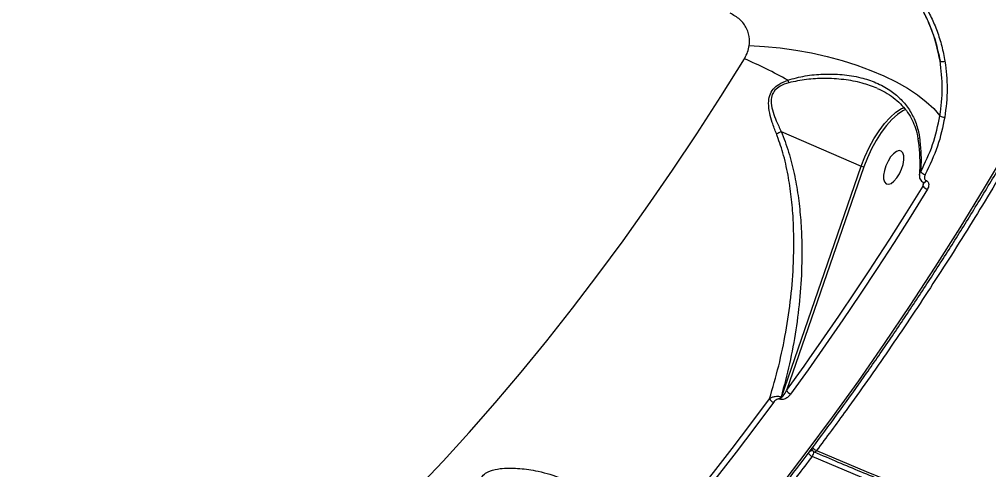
# Model space of a CAD drawing. Header units: millimetres. Extents: x -8092 to 6423, y -6886 to 5604.
# Drawn here: x 1005.1 to 1247, y -3061.7 to -2949.3 of the extents above; entities that cross this region are included whole.
import ezdxf

# ---------------------------------------------------------------- set-up
doc = ezdxf.new("R2010")
doc.units = ezdxf.units.MM
for name, color, linetype in [('DIKOM_ОБЪЕКТ', 7, 'Continuous'), ('DIKOM_РАЗМЕР_ЗОНА', 7, 'Continuous'), ('DIKOM_РАЗМЕР_ОБЪЕКТА', 7, 'Continuous')]:
    doc.layers.add(name, color=color, linetype=linetype)
doc.styles.add('style1', font='arial.ttf', dxfattribs={"width": 0.8})
doc.dimstyles.new('1-50', dxfattribs={"dimtxt": 300, "dimasz": 200, "dimexe": 100, "dimexo": 0, "dimgap": 100, "dimtad": 1, "dimtxsty": 'style1', "dimcen": 200, "dimclrd": 7, "dimclre": 7, "dimclrt": 7, "dimadec": 1, "dimazin": 2, "dimtfac": 1, "dimtmove": 0, "dimatfit": 2, "dimfxl": 0, "dimlwd": 25, "dimlwe": 18, "dimarcsym": 0})

# ---------------------------------------------------------------- blocks, each defined once
blk = doc.blocks.new('*D9')
at = {"layer": 'Defpoints', "color": 0, "transparency": 16777216}
for p in [(-8092.06, -86.27), (4664.84, -1471.84), (4664.84, -6785.92)]:
    blk.add_point(p, dxfattribs=at)
at = {"layer": 'DIKOM_РАЗМЕР_ЗОНА', "color": 7, "lineweight": 18, "transparency": 16777216}
for p, q in [((-8092.06, -86.27), (-8092.06, -6885.92)), ((4664.84, -1471.84), (4664.84, -6885.92))]:
    blk.add_line(p, q, dxfattribs=at)
at = {"layer": 'DIKOM_РАЗМЕР_ЗОНА', "color": 7, "lineweight": 25, "transparency": 16777216}
blk.add_line((-7892.06, -6785.92), (4464.84, -6785.92), dxfattribs=at)
at = {"layer": 'DIKOM_РАЗМЕР_ЗОНА', "color": 7, "transparency": 16777216}
for points in [[(-7892.06, -6752.58), (-7892.06, -6819.25), (-8092.06, -6785.92)], [(4464.84, -6752.58), (4464.84, -6819.25), (4664.84, -6785.92)]]:
    blk.add_solid(points, dxfattribs=at)
at = {"layer": 'DIKOM_РАЗМЕР_ЗОНА', "color": 7, "transparency": 16777216, "insert": (-2159.84, -6532.75), "char_height": 300, "attachment_point": 5, "style": 'style1'}
blk.add_mtext('12760', dxfattribs=at)
blk = doc.blocks.new('*D10')
at = {"layer": 'Defpoints', "color": 0, "transparency": 16777216}
for p in [(-65.22, 5603.5), (2870.75, -5504.88), (6323.39, -5504.88)]:
    blk.add_point(p, dxfattribs=at)
at = {"layer": 'DIKOM_РАЗМЕР_ЗОНА', "color": 7, "lineweight": 18, "transparency": 16777216}
for p, q in [((-65.22, 5603.5), (6423.39, 5603.5)), ((2870.75, -5504.88), (6423.39, -5504.88))]:
    blk.add_line(p, q, dxfattribs=at)
at = {"layer": 'DIKOM_РАЗМЕР_ЗОНА', "color": 7, "lineweight": 25, "transparency": 16777216}
blk.add_line((6323.39, 5403.5), (6323.39, -5304.88), dxfattribs=at)
at = {"layer": 'DIKOM_РАЗМЕР_ЗОНА', "color": 7, "transparency": 16777216}
for points in [[(6290.06, 5403.5), (6356.72, 5403.5), (6323.39, 5603.5)], [(6290.06, -5304.88), (6356.72, -5304.88), (6323.39, -5504.88)]]:
    blk.add_solid(points, dxfattribs=at)
at = {"layer": 'DIKOM_РАЗМЕР_ЗОНА', "color": 7, "transparency": 16777216, "insert": (6070.22, 308.83), "char_height": 300, "attachment_point": 5, "rotation": 90, "style": 'style1'}
blk.add_mtext('11100', dxfattribs=at)
blk = doc.blocks.new('*D11')
at = {"layer": 'Defpoints', "color": 0, "transparency": 16777216}
for p in [(-6092.06, -310.77), (2568.27, -2361.54), (2568.27, -4925.78)]:
    blk.add_point(p, dxfattribs=at)
at = {"layer": 'DIKOM_РАЗМЕР_ОБЪЕКТА', "color": 7, "lineweight": 18, "transparency": 16777216}
for p, q in [((-6092.06, -310.77), (-6092.06, -5025.78)), ((2568.27, -2361.54), (2568.27, -5025.78))]:
    blk.add_line(p, q, dxfattribs=at)
at = {"layer": 'DIKOM_РАЗМЕР_ОБЪЕКТА', "color": 7, "lineweight": 25, "transparency": 16777216}
blk.add_line((-5892.06, -4925.78), (2368.27, -4925.78), dxfattribs=at)
at = {"layer": 'DIKOM_РАЗМЕР_ОБЪЕКТА', "color": 7, "transparency": 16777216}
for points in [[(-5892.06, -4892.44), (-5892.06, -4959.11), (-6092.06, -4925.78)], [(2368.27, -4892.44), (2368.27, -4959.11), (2568.27, -4925.78)]]:
    blk.add_solid(points, dxfattribs=at)
at = {"layer": 'DIKOM_РАЗМЕР_ОБЪЕКТА', "color": 7, "transparency": 16777216, "insert": (-2605.9, -4672.61), "char_height": 300, "attachment_point": 5, "style": 'style1'}
blk.add_mtext('8660', dxfattribs=at)
blk = doc.blocks.new('*D12')
at = {"layer": 'Defpoints', "color": 0, "transparency": 16777216}
for p in [(529.59, 4103.5), (2292.6, -3779.74), (5226.02, -3779.74)]:
    blk.add_point(p, dxfattribs=at)
at = {"layer": 'DIKOM_РАЗМЕР_ОБЪЕКТА', "color": 7, "lineweight": 18, "transparency": 16777216}
for p, q in [((529.59, 4103.5), (5326.02, 4103.5)), ((2292.6, -3779.74), (5326.02, -3779.74))]:
    blk.add_line(p, q, dxfattribs=at)
at = {"layer": 'DIKOM_РАЗМЕР_ОБЪЕКТА', "color": 7, "lineweight": 25, "transparency": 16777216}
blk.add_line((5226.02, 3903.5), (5226.02, -3579.74), dxfattribs=at)
at = {"layer": 'DIKOM_РАЗМЕР_ОБЪЕКТА', "color": 7, "transparency": 16777216}
for points in [[(5192.69, 3903.5), (5259.35, 3903.5), (5226.02, 4103.5)], [(5192.69, -3579.74), (5259.35, -3579.74), (5226.02, -3779.74)]]:
    blk.add_solid(points, dxfattribs=at)
at = {"layer": 'DIKOM_РАЗМЕР_ОБЪЕКТА', "color": 7, "transparency": 16777216, "insert": (4972.85, 245.42), "char_height": 300, "attachment_point": 5, "rotation": 90, "style": 'style1'}
blk.add_mtext('7880', dxfattribs=at)

msp = doc.modelspace()

# ---------------------------------------------------------------- linework, layer by layer
at = {"layer": 'DIKOM_ОБЪЕКТ', "color": 7, "linetype": 'Continuous', "lineweight": 15}
for p, q in [((1225.489, -2971.404), (1225.893, -2971.205)), ((1195.204, -2977.258), (1215.215, -2985.925)), ((1195.276, -3043.608), (1215.215, -2985.925)), ((1215.86, -2986.111), (1196.561, -3041.939)), ((1230.614, -2990.9), (1230.748, -2989.999)), ((1230.723, -2989.988), (1230.796, -2990.02)), ((1230.785, -2990.018), (1230.796, -2990.02)), ((1230.796, -2990.02), (1230.82, -2990.028)), ((1231.381, -2989.517), (1231.453, -2989.548)), ((1195.175, -3043.564), (1195.276, -3043.608)), ((1194.986, -3044.17), (1194.886, -3044.126))]:
    msp.add_line(p, q, dxfattribs=at)
at = {"layer": 'DIKOM_ОБЪЕКТ', "color": 7, "linetype": 'Continuous', "lineweight": 15, "flags": 128}
for points in [[(1187.245, -2955.798), (1191.072, -2956.009), (1194.965, -2956.394), (1198.885, -2956.947), (1202.794, -2957.663), (1206.654, -2958.535), (1210.426, -2959.555), (1214.072, -2960.713), (1217.558, -2961.997), (1220.848, -2963.394), (1223.91, -2964.89), (1226.714, -2966.472), (1229.232, -2968.123), (1231.439, -2969.827), (1233.314, -2971.566), (1234.837, -2973.325)], [(1104.265, -3066.488), (1110.816, -3059.589), (1117.345, -3052.437), (1123.847, -3045.038), (1130.314, -3037.399), (1136.742, -3029.528), (1143.124, -3021.431), (1149.455, -3013.115), (1155.727, -3004.59), (1161.936, -2995.863), (1168.076, -2986.941), (1174.141, -2977.833), (1180.126, -2968.548), (1186.024, -2959.095)], [(1215.215, -2985.925), (1216.111, -2983.577), (1217.166, -2981.288), (1218.354, -2979.111), (1219.648, -2977.096), (1221.018, -2975.292), (1222.431, -2973.74), (1223.855, -2972.476), (1225.257, -2971.531), (1225.489, -2971.404)], [(1226.303, -2971.794), (1225.596, -2972.151), (1224.237, -2973.068), (1222.856, -2974.294), (1221.485, -2975.799), (1220.157, -2977.549), (1218.902, -2979.503), (1217.75, -2981.614), (1216.728, -2983.834), (1215.86, -2986.111)], [(1194.848, -3066.136), (1201.478, -3057.469), (1208.052, -3048.591), (1214.564, -3039.511), (1221.008, -3030.235), (1227.38, -3020.771), (1233.673, -3011.128), (1239.883, -3001.313), (1246.004, -2991.335), (1252.031, -2981.202)], [(1220.97, -2987.022), (1220.778, -2988.155), (1220.792, -2989.134), (1221.008, -2989.88), (1221.41, -2990.333), (1221.965, -2990.455), (1222.628, -2990.237), (1223.346, -2989.696), (1224.06, -2988.877), (1224.712, -2987.845), (1225.25, -2986.684), (1225.63, -2985.489), (1225.821, -2984.356), (1225.808, -2983.377), (1225.592, -2982.631), (1225.19, -2982.178), (1224.635, -2982.056), (1223.971, -2982.274), (1223.254, -2982.815), (1222.54, -2983.634), (1221.887, -2984.666), (1221.349, -2985.827), (1220.97, -2987.022)], [(1230.725, -2989.989), (1230.774, -2990.003), (1230.913, -2989.983), (1231.069, -2989.889), (1231.23, -2989.73), (1231.381, -2989.517)], [(1230.82, -2990.028), (1230.846, -2990.034), (1230.985, -2990.014), (1231.141, -2989.921), (1231.302, -2989.761), (1231.453, -2989.548)], [(1231.697, -2991.708), (1227.558, -2998.381), (1223.38, -3004.98), (1219.163, -3011.502), (1214.909, -3017.944), (1210.621, -3024.304), (1206.3, -3030.58), (1201.946, -3036.769), (1197.563, -3042.868)], [(1217.36, -3011.792), (1218.109, -3010.647), (1222.316, -3004.141), (1226.485, -2997.558), (1230.614, -2990.9)], [(1202.226, -3034.03), (1205.277, -3029.68), (1209.588, -3023.419), (1213.866, -3017.074), (1217.36, -3011.792)], [(1196.561, -3041.939), (1200.934, -3035.854), (1202.226, -3034.03)], [(1154.461, -3090.989), (1159.262, -3085.523), (1164.046, -3079.937), (1168.811, -3074.233), (1173.556, -3068.414), (1178.279, -3062.483), (1182.977, -3056.442), (1187.649, -3050.294), (1192.293, -3044.04)], [(1193.275, -3044.933), (1188.621, -3051.2), (1183.938, -3057.363), (1179.23, -3063.417), (1174.497, -3069.361), (1169.741, -3075.193), (1164.965, -3080.909), (1160.171, -3086.507), (1155.36, -3091.986)], [(1203.476, -3057.305), (1203.512, -3057.317), (1203.604, -3057.317), (1203.706, -3057.281), (1203.814, -3057.211), (1203.925, -3057.109), (1204.033, -3056.979)], [(1204.033, -3056.979), (1216.385, -3062.207), (1228.938, -3067.307), (1241.681, -3072.276), (1254.608, -3077.11), (1267.71, -3081.807), (1280.978, -3086.364), (1294.403, -3090.776), (1307.977, -3095.042), (1321.69, -3099.159), (1335.534, -3103.124), (1349.5, -3106.934), (1363.579, -3110.586), (1377.76, -3114.08), (1392.036, -3117.411), (1406.396, -3120.579), (1420.832, -3123.581), (1435.333, -3126.414), (1449.891, -3129.078), (1464.495, -3131.569), (1473.183, -3132.967)], [(1472.968, -3134.65), (1464.196, -3133.239), (1449.547, -3130.74), (1434.946, -3128.068), (1420.4, -3125.226), (1405.921, -3122.216), (1391.518, -3119.039), (1377.199, -3115.697), (1362.974, -3112.193), (1348.853, -3108.529), (1334.845, -3104.708), (1320.959, -3100.731), (1307.205, -3096.602), (1293.59, -3092.323), (1280.124, -3087.897), (1266.816, -3083.327), (1253.675, -3078.616), (1240.709, -3073.767), (1227.927, -3068.783), (1215.337, -3063.667), (1202.948, -3058.424)]]:
    msp.add_lwpolyline(points, dxfattribs=at)
at = {"layer": 'DIKOM_ОБЪЕКТ', "color": 7, "linetype": 'Continuous', "lineweight": 15}
for centre, radius, start, end in [((1136.456, -3072.71), 123.957, 60.84941, 66.42953), ((1235.596, -2958.419), 1.403, 239.04337, 290.90337), ((1207.649, -2960.499), 11.512, 200.0872, 203.62276), ((1235.987, -2971.915), 1.819, 230.80315, 271.822), ((1216.163, -2983.847), 2.284, 245.4779, 262.36268), ((1231.938, -2985.645), 2.524, 221.86581, 251.91797), ((1232.661, -2989.284), 2.608, 218.29188, 248.31818), ((1193.123, -3042.862), 2.17, 324.35558, 341.12388), ((1198.261, -3041.111), 1.89, 205.96329, 248.34221), ((1194.006, -3043.143), 1.934, 207.64006, 247.79041), ((1193.228, -3042.907), 2.164, 324.3164, 341.12407), ((1203.614, -3056.752), 1.8, 203.54578, 248.27388), ((1202.903, -3058.25), 1.225, 79.91219, 117.59063), ((1203.549, -3056.481), 0.664, 174.28148, 194.51593), ((1203.872, -3056.387), 1, 195.10672, 246.6405), ((1201.424, -3057.245), 1.926, 322.26615, 0.14882), ((1204.703, -3055.296), 1.811, 203.88645, 248.29403)]:
    msp.add_arc(centre, radius, start, end, dxfattribs=at)
for points, knots in [([(1330.469, -2442.055), (1330.486, -2442.071), (1333.182, -2444.56), (1338.014, -2450.622), (1344.847, -2460.293), (1350.876, -2471.137), (1356.187, -2482.905), (1360.767, -2495.566), (1364.7, -2509.314), (1367.939, -2524.151), (1370.458, -2540.049), (1372.2, -2556.659), (1373.179, -2573.906), (1373.423, -2591.705), (1372.936, -2610.345), (1371.687, -2629.798), (1369.663, -2650.014), (1366.908, -2670.548), (1363.449, -2691.322), (1359.328, -2712.254), (1354.476, -2733.686), (1348.88, -2755.563), (1342.542, -2777.818), (1335.6, -2799.961), (1328.093, -2821.919), (1320.071, -2843.625), (1311.402, -2865.431), (1302.09, -2887.265), (1292.151, -2909.05), (1282.243, -2929.405), (1272.479, -2948.327), (1262.953, -2965.846), (1253.098, -2983.059), (1242.934, -2999.914), (1232.575, -3016.231), (1222.07, -3031.932), (1212.57, -3045.462), (1206.503, -3053.646), (1204.033, -3056.979)], [0, 0, 0, 0, 0.0001878, 0.0303399, 0.0605166, 0.0906687, 0.1199697, 0.1492932, 0.1785942, 0.2087462, 0.238923, 0.2690752, 0.2983756, 0.3276989, 0.3569994, 0.3871512, 0.4173275, 0.4474792, 0.4767801, 0.5061036, 0.5354043, 0.5655563, 0.595733, 0.6258848, 0.6551857, 0.684509, 0.7138099, 0.7439619, 0.7741383, 0.8042904, 0.8297913, 0.8553221, 0.8808531, 0.9066257, 0.9323986, 0.9575224, 0.982703, 1, 1, 1, 1]), ([(1001.306, -3199.805), (1001.724, -3199.817), (1003.931, -3199.878), (1008.025, -3199.698), (1013.59, -3199.252), (1019.254, -3198.486), (1025.003, -3197.431), (1030.835, -3196.08), (1036.744, -3194.436), (1042.728, -3192.5), (1048.78, -3190.274), (1054.895, -3187.759), (1061.071, -3184.957), (1067.301, -3181.87), (1073.58, -3178.502), (1079.905, -3174.853), (1086.27, -3170.928), (1092.67, -3166.73), (1099.102, -3162.261), (1105.559, -3157.525), (1112.037, -3152.526), (1118.531, -3147.267), (1125.037, -3141.753), (1131.549, -3135.988), (1138.063, -3129.976), (1144.574, -3123.721), (1151.077, -3117.229), (1157.566, -3110.505), (1164.039, -3103.552), (1170.489, -3096.378), (1176.911, -3088.986), (1183.302, -3081.383), (1189.656, -3073.574), (1195.968, -3065.565), (1202.234, -3057.363), (1208.449, -3048.973), (1214.608, -3040.401), (1220.707, -3031.655), (1226.742, -3022.741), (1232.707, -3013.664), (1238.598, -3004.433), (1244.411, -2995.055), (1250.142, -2985.535), (1255.786, -2975.881), (1261.339, -2966.102), (1266.796, -2956.202), (1271.563, -2947.307), (1274.485, -2941.688), (1275.654, -2939.441)], [0, 0, 0, 0, 0.0051792, 0.02739, 0.049613, 0.0718476, 0.0940928, 0.1163475, 0.1386105, 0.1608803, 0.1831556, 0.2054352, 0.2277181, 0.2500034, 0.2722902, 0.2945779, 0.3168661, 0.339154, 0.3614416, 0.3837285, 0.4060146, 0.4282999, 0.450584, 0.4728671, 0.495149, 0.51743, 0.5397099, 0.5619888, 0.5842666, 0.6065434, 0.6288197, 0.6510945, 0.6733691, 0.6956425, 0.7179152, 0.7401874, 0.7624589, 0.7847298, 0.8070002, 0.8292699, 0.8515393, 0.8738083, 0.896077, 0.9183452, 0.940613, 0.9628803, 0.9851478, 1, 1, 1, 1]), ([(1227.564, -2942.469), (1228.4, -2943.68), (1230.08, -2946.112), (1232.129, -2950.235), (1233.829, -2954.725), (1234.525, -2957.983), (1234.875, -2959.623)], [0, 0, 0, 0, 0.237385, 0.4771576, 0.7370057, 1, 1, 1, 1]), ([(1234.875, -2959.623), (1234.35, -2957.204), (1233.556, -2953.541), (1231.599, -2948.971), (1229.857, -2945.667), (1228.445, -2943.64), (1227.749, -2942.641)], [0, 0, 0, 0, 0.395172, 0.5986714, 0.8021809, 1, 1, 1, 1]), ([(1228.838, -2942.376), (1229.547, -2943.396), (1230.965, -2945.438), (1232.719, -2948.745), (1234.191, -2952.234), (1235.361, -2955.896), (1235.852, -2958.452), (1236.097, -2959.73)], [0, 0, 0, 0, 0.19768604, 0.39538405, 0.59308418, 0.79654163, 1, 1, 1, 1]), ([(1187.245, -2955.798), (1187.287, -2955.269), (1187.404, -2953.791), (1186.716, -2951.467), (1185.041, -2949.144), (1183.317, -2948.195), (1182.447, -2947.716)], [0, 0, 0, 0, 0.1529664, 0.4283622, 0.7114252, 1, 1, 1, 1]), ([(1186.024, -2959.095), (1186.053, -2959.046), (1186.376, -2958.514), (1186.907, -2957.427), (1187.131, -2956.348), (1187.245, -2955.798)], [0, 0, 0, 0, 0.0467671, 0.5142711, 1, 1, 1, 1]), ([(1234.837, -2973.325), (1235.123, -2971.045), (1235.702, -2966.431), (1235.153, -2961.91), (1234.875, -2959.623)], [0, 0, 0, 0, 0.4941605, 1, 1, 1, 1]), ([(1236.097, -2959.73), (1236.374, -2962.013), (1236.935, -2966.633), (1236.344, -2971.348), (1236.045, -2973.734)], [0, 0, 0, 0, 0.4941789, 1, 1, 1, 1]), ([(1196.837, -2964.453), (1198.28, -2964.056), (1201.204, -2963.253), (1205.813, -2962.853), (1210.507, -2962.944), (1214.942, -2963.673), (1218.953, -2964.997), (1222.231, -2966.761), (1224.948, -2968.964), (1227.059, -2971.465), (1228.672, -2974.425), (1229.459, -2976.957), (1229.694, -2978.482), (1229.746, -2978.819)], [0, 0, 0, 0, 0.102733, 0.20802343, 0.31992092, 0.43458459, 0.53373021, 0.63554763, 0.7190767, 0.80487926, 0.88850841, 0.97533173, 1, 1, 1, 1]), ([(1194.011, -2977.799), (1193.655, -2976.879), (1193, -2975.185), (1192.302, -2972.665), (1191.978, -2970.388), (1192.217, -2968.301), (1193.143, -2966.634), (1194.731, -2965.309), (1196.068, -2964.765), (1196.837, -2964.453)], [0, 0, 0, 0, 0.1839864, 0.3384026, 0.495617, 0.624155, 0.7374519, 0.8492021, 1, 1, 1, 1]), ([(1197.101, -2965.112), (1196.36, -2965.354), (1195.088, -2965.769), (1193.661, -2966.838), (1193.09, -2967.766), (1192.726, -2968.842), (1192.662, -2970.354), (1193.135, -2972.457), (1194.027, -2974.803), (1194.788, -2976.39), (1195.204, -2977.258)], [0, 0, 0, 0, 0.1504021, 0.257909, 0.3420664, 0.3655569, 0.4905023, 0.6488118, 0.8079235, 1, 1, 1, 1]), ([(1219.142, -2966.487), (1217.915, -2966.02), (1215.273, -2965.015), (1210.81, -2964.218), (1206.142, -2963.956), (1201.505, -2964.157), (1198.578, -2964.792), (1197.101, -2965.112)], [0, 0, 0, 0, 0.1832101, 0.3947364, 0.6111765, 0.8037833, 1, 1, 1, 1]), ([(1219.142, -2966.493), (1219.831, -2966.806), (1221.273, -2967.461), (1223.22, -2968.752), (1224.993, -2970.282), (1226.486, -2971.997), (1227.686, -2973.87), (1228.58, -2975.881), (1229.15, -2977.685), (1229.302, -2978.855), (1229.356, -2979.276)], [0, 0, 0, 0, 0.1311704, 0.2744085, 0.4137824, 0.5500726, 0.6807953, 0.8075864, 0.9309249, 1, 1, 1, 1]), ([(1230.058, -2987.329), (1231.135, -2985.091), (1233.315, -2980.559), (1234.326, -2975.756), (1234.837, -2973.325)], [0, 0, 0, 0, 0.4937692, 1, 1, 1, 1]), ([(1236.045, -2973.734), (1235.536, -2976.157), (1234.505, -2981.064), (1232.28, -2985.698), (1231.154, -2988.044)], [0, 0, 0, 0, 0.4937559, 1, 1, 1, 1]), ([(1192.293, -3044.04), (1193.094, -3041.306), (1194.697, -3035.839), (1196.445, -3027.373), (1197.704, -3018.75), (1198.433, -3009.282), (1198.407, -3000.862), (1197.799, -2993.577), (1196.967, -2988.056), (1195.787, -2982.741), (1194.58, -2979.383), (1194.011, -2977.799)], [0, 0, 0, 0, 0.1269729, 0.2539548, 0.3836692, 0.5133734, 0.6746715, 0.75656, 0.8384259, 0.9238194, 1, 1, 1, 1]), ([(1194.011, -2977.799), (1194.048, -2977.785), (1194.25, -2977.709), (1194.668, -2977.534), (1195.008, -2977.356), (1195.196, -2977.258)], [0, 0, 0, 0, 0.0926603, 0.4978227, 1, 1, 1, 1]), ([(1195.196, -2977.258), (1195.854, -2978.957), (1197.179, -2982.376), (1198.511, -2987.762), (1199.477, -2993.23), (1200.081, -2998.772), (1200.381, -3004.38), (1200.396, -3010.961), (1199.979, -3018.465), (1198.944, -3026.894), (1197.408, -3035.298), (1195.92, -3040.809), (1195.175, -3043.564)], [0, 0, 0, 0, 0.0822799, 0.1655628, 0.2475162, 0.3294891, 0.412926, 0.4963696, 0.6209038, 0.7454518, 0.8727273, 1, 1, 1, 1]), ([(1195.204, -2977.258), (1195.202, -2977.258), (1195.201, -2977.257), (1195.198, -2977.257), (1195.197, -2977.257), (1195.196, -2977.258)], [0, 0, 0, 0, 0.4154736, 0.7685775, 1, 1, 1, 1]), ([(1229.363, -2979.259), (1229.415, -2979.595), (1229.644, -2981.095), (1229.782, -2983.725), (1229.83, -2986.363), (1229.707, -2987.812), (1229.678, -2988.159)], [0, 0, 0, 0, 0.1108641, 0.4945076, 0.8787933, 1, 1, 1, 1]), ([(1229.412, -2979.266), (1229.403, -2979.248), (1229.356, -2979.163), (1229.476, -2979.013), (1229.642, -2978.881), (1229.732, -2978.827), (1229.746, -2978.819)], [0, 0, 0, 0, 0.1294751, 0.6367293, 0.9435874, 1, 1, 1, 1]), ([(1229.746, -2978.819), (1229.882, -2980.076), (1230.192, -2982.954), (1230.106, -2985.752), (1230.058, -2987.329)], [0, 0, 0, 0, 0.4365707, 1, 1, 1, 1]), ([(1229.721, -2988.185), (1229.736, -2988.038), (1229.767, -2987.743), (1229.96, -2987.468), (1230.058, -2987.329)], [0, 0, 0, 0, 0.4946951, 1, 1, 1, 1]), ([(1229.706, -2988.188), (1229.712, -2988.427), (1229.722, -2988.878), (1230.025, -2989.463), (1230.38, -2989.844), (1230.656, -2989.934), (1230.737, -2989.961)], [0, 0, 0, 0, 0.3242567, 0.613129, 0.8863532, 1, 1, 1, 1]), ([(1230.614, -2990.9), (1230.659, -2990.765), (1230.73, -2990.549), (1230.759, -2990.322), (1230.77, -2990.236)], [0, 0, 0, 0, 0.6242583, 1, 1, 1, 1]), ([(1230.775, -2990.007), (1230.772, -2990.003), (1230.764, -2989.992), (1230.789, -2990.078), (1230.797, -2990.172), (1230.779, -2990.235), (1230.778, -2990.238)], [0, 0, 0, 0, 0.1948808, 0.5758485, 0.9850685, 1, 1, 1, 1]), ([(1231.154, -2988.044), (1231.09, -2988.19), (1230.964, -2988.481), (1230.946, -2988.9), (1231.046, -2989.223), (1231.202, -2989.421), (1231.331, -2989.49), (1231.381, -2989.517)], [0, 0, 0, 0, 0.27173327, 0.53880967, 0.73760592, 0.89660675, 1, 1, 1, 1]), ([(1231.453, -2989.548), (1231.561, -2989.611), (1231.775, -2989.735), (1231.987, -2990.084), (1232.08, -2990.572), (1231.99, -2991.154), (1231.789, -2991.533), (1231.697, -2991.708)], [0, 0, 0, 0, 0.1522917, 0.3040521, 0.5080274, 0.7732517, 1, 1, 1, 1]), ([(1192.293, -3044.04), (1192.491, -3043.903), (1192.879, -3043.634), (1193.618, -3043.425), (1194.258, -3043.381), (1194.767, -3043.43), (1195.037, -3043.518), (1195.175, -3043.564)], [0, 0, 0, 0, 0.2736235, 0.5372536, 0.7207799, 0.8565671, 1, 1, 1, 1]), ([(1197.563, -3042.868), (1197.37, -3043.102), (1196.999, -3043.551), (1196.328, -3044.01), (1195.751, -3044.221), (1195.314, -3044.268), (1195.096, -3044.203), (1194.986, -3044.17)], [0, 0, 0, 0, 0.30885151, 0.59233224, 0.76973396, 0.88448448, 1, 1, 1, 1]), ([(1195.276, -3043.608), (1195.291, -3043.612), (1195.325, -3043.621), (1195.397, -3043.603), (1195.551, -3043.513), (1196.025, -3042.997), (1196.321, -3042.413), (1196.561, -3041.939)], [0, 0, 0, 0, 0.0232714, 0.0519921, 0.1042416, 0.2733285, 1, 1, 1, 1]), ([(1194.886, -3044.126), (1194.815, -3044.105), (1194.675, -3044.062), (1194.398, -3044.092), (1194.039, -3044.224), (1193.625, -3044.51), (1193.396, -3044.788), (1193.275, -3044.933)], [0, 0, 0, 0, 0.1190388, 0.2374507, 0.4123387, 0.6910877, 1, 1, 1, 1]), ([(1203.476, -3057.305), (1205.444, -3058.15), (1211.152, -3060.601), (1220.73, -3064.578), (1232.26, -3069.197), (1243.948, -3073.706), (1255.787, -3078.101), (1267.77, -3082.382), (1279.891, -3086.546), (1292.143, -3090.589), (1304.519, -3094.511), (1317.014, -3098.309), (1329.619, -3101.981), (1342.329, -3105.524), (1355.136, -3108.938), (1368.033, -3112.22), (1381.014, -3115.369), (1394.07, -3118.382), (1407.196, -3121.258), (1420.384, -3123.996), (1433.627, -3126.594), (1446.918, -3129.048), (1460.084, -3131.343), (1468.833, -3132.743), (1473.126, -3133.43)], [0, 0, 0, 0, 0.0244927, 0.0710308, 0.1175695, 0.164107, 0.2106442, 0.2571804, 0.3037163, 0.3502515, 0.3967862, 0.4433205, 0.4898546, 0.5363878, 0.5829207, 0.6294537, 0.6759859, 0.7225181, 0.7690502, 0.8155819, 0.8621136, 0.9086448, 0.9551764, 1, 1, 1, 1]), ([(1202.948, -3058.424), (1200.46, -3061.69), (1193.757, -3070.491), (1182.681, -3084.175), (1169.723, -3099.217), (1156.533, -3113.495), (1143.15, -3126.939), (1129.619, -3139.476), (1116.235, -3150.831), (1103.042, -3160.994), (1090.077, -3169.978), (1077.129, -3177.932), (1064.244, -3184.781), (1051.47, -3190.476), (1039.09, -3194.882), (1027.126, -3198.052), (1015.648, -3199.89), (1007.351, -3200.656), (1003.031, -3200.413), (1002.274, -3200.371)], [0, 0, 0, 0, 0.0369362, 0.0995097, 0.1621308, 0.224704, 0.2890949, 0.3535379, 0.4179284, 0.4805016, 0.5431228, 0.6056961, 0.6700866, 0.7345297, 0.7989203, 0.8614936, 0.9241149, 0.9866879, 1, 1, 1, 1]), ([(1124.002, -3080.65), (1123.279, -3078.805), (1121.815, -3075.067), (1120.337, -3070.545), (1119.722, -3067.387), (1119.706, -3065.547), (1119.999, -3064.21), (1120.778, -3063.04), (1122.255, -3062.066), (1123.791, -3061.661), (1126.253, -3061.306), (1129.462, -3061.313), (1134.374, -3061.984), (1139.696, -3063.469), (1144.416, -3065.713), (1148.036, -3068.328), (1150.467, -3070.809), (1152.284, -3073.537), (1153.419, -3076.109), (1153.801, -3077.892), (1153.962, -3078.64)], [0, 0, 0, 0, 0.095211, 0.1929587, 0.2448021, 0.2710718, 0.2981707, 0.3242916, 0.3503894, 0.3910772, 0.4019436, 0.4719641, 0.5438094, 0.6393965, 0.7378526, 0.7988556, 0.8613662, 0.9113737, 0.9628375, 1, 1, 1, 1])]:
    msp.add_open_spline(points, degree=3, knots=knots, dxfattribs=at)

# ---------------------------------------------------------------- dimensions: what is measured, and where the dimension line sits
at = {"layer": 'DIKOM_РАЗМЕР_ЗОНА'}
dim = msp.add_linear_dim(base=(6323.39, -5504.88), p1=(-65.219, 5603.501), p2=(2870.746, -5504.88), angle=90, text='11100', dimstyle='1-50', dxfattribs=at)
dim.commit()
dim.dimension.update_dxf_attribs({"geometry": '*D10', "text_midpoint": (6323.39, 308.825), "dimtype": 160})
dim = msp.add_linear_dim(base=(4664.839, -6785.918), p1=(-8092.064, -86.271), p2=(4664.839, -1471.84), text='12760', dimstyle='1-50', dxfattribs=at)
dim.commit()
dim.dimension.update_dxf_attribs({"geometry": '*D9', "text_midpoint": (-2159.843, -6785.918), "dimtype": 160})
at = {"layer": 'DIKOM_РАЗМЕР_ОБЪЕКТА'}
dim = msp.add_linear_dim(base=(5226.021, -3779.744), p1=(529.595, 4103.501), p2=(2292.598, -3779.744), angle=90, text='7880', dimstyle='1-50', dxfattribs=at)
dim.commit()
dim.dimension.update_dxf_attribs({"geometry": '*D12', "text_midpoint": (5226.021, 245.421), "dimtype": 160})
dim = msp.add_linear_dim(base=(2568.274, -4925.777), p1=(-6092.064, -310.768), p2=(2568.274, -2361.54), text='8660', dimstyle='1-50', dxfattribs=at)
dim.commit()
dim.dimension.update_dxf_attribs({"geometry": '*D11', "text_midpoint": (-2605.904, -4925.777), "dimtype": 160})

doc.saveas('drawing.dxf')
